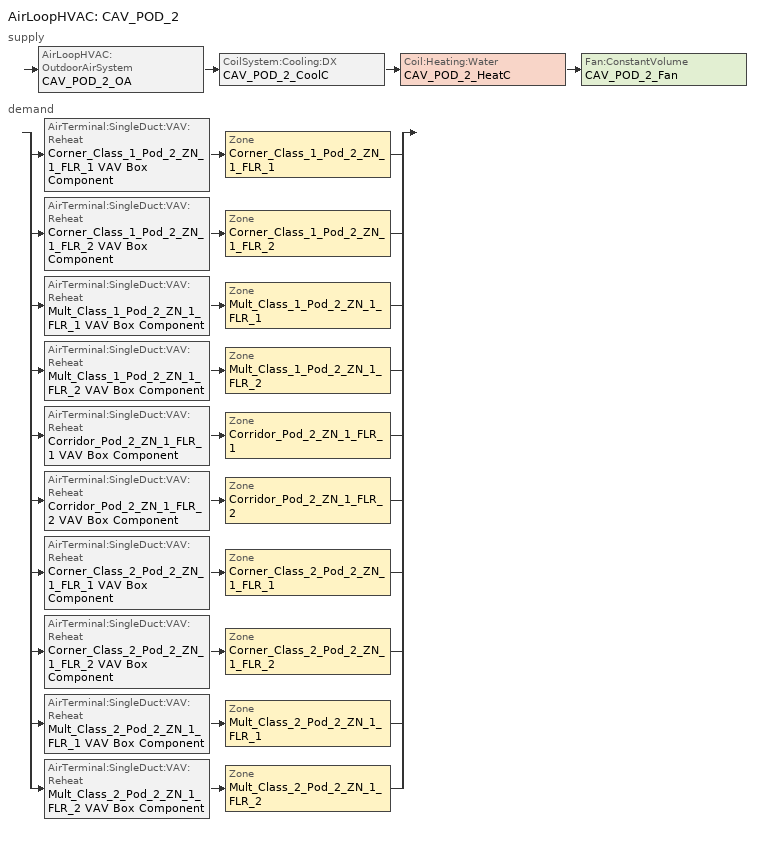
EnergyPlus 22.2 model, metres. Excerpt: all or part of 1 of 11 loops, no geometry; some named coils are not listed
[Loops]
AirLoopHVAC 'CAV_POD_2'
 supply: AirLoopHVAC:OutdoorAirSystem 'CAV_POD_2_OA' > CoilSystem:Cooling:DX 'CAV_POD_2_CoolC' > Coil:Heating:Water 'CAV_POD_2_HeatC' > Fan:ConstantVolume 'CAV_POD_2_Fan'
 demand: split
  | AirTerminal:SingleDuct:VAV:Reheat 'Corner_Class_1_Pod_2_ZN_1_FLR_1 VAV Box Component' > Zone 'Corner_Class_1_Pod_2_ZN_1_FLR_1'
  | AirTerminal:SingleDuct:VAV:Reheat 'Corner_Class_1_Pod_2_ZN_1_FLR_2 VAV Box Component' > Zone 'Corner_Class_1_Pod_2_ZN_1_FLR_2'
  | AirTerminal:SingleDuct:VAV:Reheat 'Mult_Class_1_Pod_2_ZN_1_FLR_1 VAV Box Component' > Zone 'Mult_Class_1_Pod_2_ZN_1_FLR_1'
  | AirTerminal:SingleDuct:VAV:Reheat 'Mult_Class_1_Pod_2_ZN_1_FLR_2 VAV Box Component' > Zone 'Mult_Class_1_Pod_2_ZN_1_FLR_2'
  | AirTerminal:SingleDuct:VAV:Reheat 'Corridor_Pod_2_ZN_1_FLR_1 VAV Box Component' > Zone 'Corridor_Pod_2_ZN_1_FLR_1'
  | AirTerminal:SingleDuct:VAV:Reheat 'Corridor_Pod_2_ZN_1_FLR_2 VAV Box Component' > Zone 'Corridor_Pod_2_ZN_1_FLR_2'
  | AirTerminal:SingleDuct:VAV:Reheat 'Corner_Class_2_Pod_2_ZN_1_FLR_1 VAV Box Component' > Zone 'Corner_Class_2_Pod_2_ZN_1_FLR_1'
  | AirTerminal:SingleDuct:VAV:Reheat 'Corner_Class_2_Pod_2_ZN_1_FLR_2 VAV Box Component' > Zone 'Corner_Class_2_Pod_2_ZN_1_FLR_2'
  | AirTerminal:SingleDuct:VAV:Reheat 'Mult_Class_2_Pod_2_ZN_1_FLR_1 VAV Box Component' > Zone 'Mult_Class_2_Pod_2_ZN_1_FLR_1'
  | AirTerminal:SingleDuct:VAV:Reheat 'Mult_Class_2_Pod_2_ZN_1_FLR_2 VAV Box Component' > Zone 'Mult_Class_2_Pod_2_ZN_1_FLR_2'
[Fan:ConstantVolume]
CAV_POD_2_Fan: Availability Schedule=HVACOperationSchd; Fan Total Efficiency=0.6045; Pressure Rise {Pa}=1017.592; Maximum Flow Rate {m3/s}=AUTOSIZE; Motor Efficiency=0.93; Motor In Airstream Fraction=1
[Coil:Cooling:DX:TwoSpeed]
CAV_POD_2_CoolC DXCoil: Availability Schedule=ALWAYS_ON; High Speed Gross Rated Total Cooling Capacity {W}=AUTOSIZE; High Speed Rated Sensible Heat Ratio=AUTOSIZE; High Speed Gross Rated Cooling COP {W/W}=3.13381; High Speed Rated Air Flow Rate {m3/s}=AUTOSIZE; Total Cooling Capacity Function of Temperature Curve=Measured_CoolCStandard10Ton_CapFT; Total Cooling Capacity Function of Flow Fraction Curve=Measured_CoolCStandard10Ton_CapFF; Energy Input Ratio Function of Temperature Curve=Measured_CoolCStandard10Ton_EIRFT; Energy Input Ratio Function of Flow Fraction Curve=Measured_CoolCStandard10Ton_EIRFFF; Part Load Fraction Correlation Curve=No_PLR_Degredation; Low Speed Gross Rated Total Cooling Capacity {W}=AUTOSIZE; Low Speed Gross Rated Sensible Heat Ratio=AUTOSIZE; Low Speed Gross Rated Cooling COP {W/W}=3.18046; Low Speed Rated Air Flow Rate {m3/s}=AUTOSIZE; Low Speed Total Cooling Capacity Function of Temperature Curve=Measured_LowSpeedCoolCapLSFT; Low Speed Energy Input Ratio Function of Temperature Curve=Measured_LowSpeedCoolEIRLSFT
[Coil:Heating:Water]
CAV_POD_2_HeatC: Availability Schedule=ALWAYS_ON; U-Factor Times Area Value {W/K}=AUTOSIZE; Maximum Water Flow Rate {m3/s}=AUTOSIZE; Performance Input Method=UFactorTimesAreaAndDesignWaterFlowRate; Rated Capacity {W}=AUTOSIZE; Rated Inlet Water Temperature {C}=82.2; Rated Inlet Air Temperature {C}=16.6; Rated Outlet Water Temperature {C}=71.1; Rated Outlet Air Temperature {C}=32.2
[AirTerminal:SingleDuct:VAV:Reheat] Availability Schedule=ALWAYS_ON; Maximum Air Flow Rate {m3/s}=AUTOSIZE; Zone Minimum Air Flow Input Method=Constant; Constant Minimum Air Flow Fraction=0.3; Maximum Hot Water or Steam Flow Rate {m3/s}=AUTOSIZE; Minimum Hot Water or Steam Flow Rate {m3/s}=0; Convergence Tolerance=0.001
Name | Reheat Coil
Corner_Class_1_Pod_2_ZN_1_FLR_1 VAV Box Component | Corner_Class_1_Pod_2_ZN_1_FLR_1 VAV Box Reheat Coil
Corner_Class_1_Pod_2_ZN_1_FLR_2 VAV Box Component | Corner_Class_1_Pod_2_ZN_1_FLR_2 VAV Box Reheat Coil
Corner_Class_2_Pod_2_ZN_1_FLR_1 VAV Box Component | Corner_Class_2_Pod_2_ZN_1_FLR_1 VAV Box Reheat Coil
Corner_Class_2_Pod_2_ZN_1_FLR_2 VAV Box Component | Corner_Class_2_Pod_2_ZN_1_FLR_2 VAV Box Reheat Coil
Corridor_Pod_2_ZN_1_FLR_1 VAV Box Component | Corridor_Pod_2_ZN_1_FLR_1 VAV Box Reheat Coil
Corridor_Pod_2_ZN_1_FLR_2 VAV Box Component | Corridor_Pod_2_ZN_1_FLR_2 VAV Box Reheat Coil
Mult_Class_1_Pod_2_ZN_1_FLR_1 VAV Box Component | Mult_Class_1_Pod_2_ZN_1_FLR_1 VAV Box Reheat Coil
Mult_Class_1_Pod_2_ZN_1_FLR_2 VAV Box Component | Mult_Class_1_Pod_2_ZN_1_FLR_2 VAV Box Reheat Coil
Mult_Class_2_Pod_2_ZN_1_FLR_1 VAV Box Component | Mult_Class_2_Pod_2_ZN_1_FLR_1 VAV Box Reheat Coil
Mult_Class_2_Pod_2_ZN_1_FLR_2 VAV Box Component | Mult_Class_2_Pod_2_ZN_1_FLR_2 VAV Box Reheat Coil
[Zone equipment]
Corner_Class_1_Pod_2_ZN_1_FLR_1: Corner_Class_1_Pod_2_ZN_1_FLR_1 VAV Box Component
Corner_Class_1_Pod_2_ZN_1_FLR_2: Corner_Class_1_Pod_2_ZN_1_FLR_2 VAV Box Component
Corner_Class_2_Pod_2_ZN_1_FLR_1: Corner_Class_2_Pod_2_ZN_1_FLR_1 VAV Box Component
Corner_Class_2_Pod_2_ZN_1_FLR_2: Corner_Class_2_Pod_2_ZN_1_FLR_2 VAV Box Component
Corridor_Pod_2_ZN_1_FLR_1: Corridor_Pod_2_ZN_1_FLR_1 VAV Box Component
Corridor_Pod_2_ZN_1_FLR_2: Corridor_Pod_2_ZN_1_FLR_2 VAV Box Component
Mult_Class_1_Pod_2_ZN_1_FLR_1: Mult_Class_1_Pod_2_ZN_1_FLR_1 VAV Box Component
Mult_Class_1_Pod_2_ZN_1_FLR_2: Mult_Class_1_Pod_2_ZN_1_FLR_2 VAV Box Component
Mult_Class_2_Pod_2_ZN_1_FLR_1: Mult_Class_2_Pod_2_ZN_1_FLR_1 VAV Box Component
Mult_Class_2_Pod_2_ZN_1_FLR_2: Mult_Class_2_Pod_2_ZN_1_FLR_2 VAV Box Component
[Sizing:Zone] Zone Cooling Design Supply Air Temperature Input Method=SupplyAirTemperature; Zone Cooling Design Supply Air Temperature {C}=12.8; Zone Heating Design Supply Air Temperature Input Method=SupplyAirTemperature; Zone Heating Design Supply Air Temperature {C}=50; Zone Cooling Design Supply Air Humidity Ratio {kgWater/kgDryAir}=0.0085; Zone Heating Design Supply Air Humidity Ratio {kgWater/kgDryAir}=0.008; Cooling Design Air Flow Method=DesignDay; Heating Design Air Flow Method=DesignDay; Account for Dedicated Outdoor Air System=No; Dedicated Outdoor Air System Control Strategy=NeutralSupplyAir; Dedicated Outdoor Air Low Setpoint Temperature for Design {C}=autosize; Dedicated Outdoor Air High Setpoint Temperature for Design {C}=autosize; Zone Load Sizing Method=Sensible Load Only No Latent Load; Zone Latent Cooling Design Supply Air Humidity Ratio Input Method=HumidityRatioDifference; Zone Cooling Design Supply Air Humidity Ratio Difference {kgWater/kgDryAir}=0.005; Zone Latent Heating Design Supply Air Humidity Ratio Input Method=HumidityRatioDifference; Zone Humidification Design Supply Air Humidity Ratio Difference {kgWater/kgDryAir}=0.005
Name | Design Specification Outdoor Air Object
Corner_Class_1_Pod_2_ZN_1_FLR_1 | SZ DSOA Corner_Class_1_Pod_2_ZN_1_FLR_1
Corner_Class_1_Pod_2_ZN_1_FLR_2 | SZ DSOA Corner_Class_1_Pod_2_ZN_1_FLR_2
Corner_Class_2_Pod_2_ZN_1_FLR_1 | SZ DSOA Corner_Class_2_Pod_2_ZN_1_FLR_1
Corner_Class_2_Pod_2_ZN_1_FLR_2 | SZ DSOA Corner_Class_2_Pod_2_ZN_1_FLR_2
Corridor_Pod_2_ZN_1_FLR_1 | SZ DSOA Corridor_Pod_2_ZN_1_FLR_1
Corridor_Pod_2_ZN_1_FLR_2 | SZ DSOA Corridor_Pod_2_ZN_1_FLR_2
Mult_Class_1_Pod_2_ZN_1_FLR_1 | SZ DSOA Mult_Class_1_Pod_2_ZN_1_FLR_1
Mult_Class_1_Pod_2_ZN_1_FLR_2 | SZ DSOA Mult_Class_1_Pod_2_ZN_1_FLR_2
Mult_Class_2_Pod_2_ZN_1_FLR_1 | SZ DSOA Mult_Class_2_Pod_2_ZN_1_FLR_1
Mult_Class_2_Pod_2_ZN_1_FLR_2 | SZ DSOA Mult_Class_2_Pod_2_ZN_1_FLR_2
[DesignSpecification:OutdoorAir]
Name | Outdoor Air Method | Outdoor Air Flow per Person {m3/s-person} | Outdoor Air Flow per Zone Floor Area {m3/s-m2}
SZ DSOA Corner_Class_1_Pod_2_ZN_1_FLR_1; SZ DSOA Corner_Class_1_Pod_2_ZN_1_FLR_2; SZ DSOA Corner_Class_2_Pod_2_ZN_1_FLR_1; SZ DSOA Corner_Class_2_Pod_2_ZN_1_FLR_2; SZ DSOA Mult_Class_1_Pod_2_ZN_1_FLR_1; SZ DSOA Mult_Class_1_Pod_2_ZN_1_FLR_2; SZ DSOA Mult_Class_2_Pod_2_ZN_1_FLR_1; SZ DSOA Mult_Class_2_Pod_2_ZN_1_FLR_2 | Flow/Person | 0.008
SZ DSOA Corridor_Pod_2_ZN_1_FLR_1; SZ DSOA Corridor_Pod_2_ZN_1_FLR_2 | Flow/Area |  | 0.0005
[ZoneControl:Thermostat] Control Type Schedule=Dual Zone Control Type Sched
Name | Zone or ZoneList | Control 1
Corner_Class_1_Pod_2_ZN_1_FLR_1 Thermostat | Corner_Class_1_Pod_2_ZN_1_FLR_1 | Corner_Class_1_Pod_2_ZN_1_FLR_1 DualSPSched
Corner_Class_1_Pod_2_ZN_1_FLR_2 Thermostat | Corner_Class_1_Pod_2_ZN_1_FLR_2 | Corner_Class_1_Pod_2_ZN_1_FLR_2 DualSPSched
Corner_Class_2_Pod_2_ZN_1_FLR_1 Thermostat | Corner_Class_2_Pod_2_ZN_1_FLR_1 | Corner_Class_2_Pod_2_ZN_1_FLR_1 DualSPSched
Corner_Class_2_Pod_2_ZN_1_FLR_2 Thermostat | Corner_Class_2_Pod_2_ZN_1_FLR_2 | Corner_Class_2_Pod_2_ZN_1_FLR_2 DualSPSched
Corridor_Pod_2_ZN_1_FLR_1 Thermostat | Corridor_Pod_2_ZN_1_FLR_1 | Corridor_Pod_2_ZN_1_FLR_1 DualSPSched
Corridor_Pod_2_ZN_1_FLR_2 Thermostat | Corridor_Pod_2_ZN_1_FLR_2 | Corridor_Pod_2_ZN_1_FLR_2 DualSPSched
Mult_Class_1_Pod_2_ZN_1_FLR_1 Thermostat | Mult_Class_1_Pod_2_ZN_1_FLR_1 | Mult_Class_1_Pod_2_ZN_1_FLR_1 DualSPSched
Mult_Class_1_Pod_2_ZN_1_FLR_2 Thermostat | Mult_Class_1_Pod_2_ZN_1_FLR_2 | Mult_Class_1_Pod_2_ZN_1_FLR_2 DualSPSched
Mult_Class_2_Pod_2_ZN_1_FLR_1 Thermostat | Mult_Class_2_Pod_2_ZN_1_FLR_1 | Mult_Class_2_Pod_2_ZN_1_FLR_1 DualSPSched
Mult_Class_2_Pod_2_ZN_1_FLR_2 Thermostat | Mult_Class_2_Pod_2_ZN_1_FLR_2 | Mult_Class_2_Pod_2_ZN_1_FLR_2 DualSPSched
[ThermostatSetpoint:DualSetpoint]
Name | Heating Setpoint Temperature Schedule | Cooling Setpoint Temperature Schedule
Corner_Class_1_Pod_2_ZN_1_FLR_1 DualSPSched; Corner_Class_1_Pod_2_ZN_1_FLR_2 DualSPSched; Corner_Class_2_Pod_2_ZN_1_FLR_1 DualSPSched; Corner_Class_2_Pod_2_ZN_1_FLR_2 DualSPSched; Mult_Class_1_Pod_2_ZN_1_FLR_1 DualSPSched; Mult_Class_1_Pod_2_ZN_1_FLR_2 DualSPSched; Mult_Class_2_Pod_2_ZN_1_FLR_1 DualSPSched; Mult_Class_2_Pod_2_ZN_1_FLR_2 DualSPSched | HTGSETP_SCH | CLGSETP_SCH
Corridor_Pod_2_ZN_1_FLR_1 DualSPSched; Corridor_Pod_2_ZN_1_FLR_2 DualSPSched | HTGSETP_SCH_BathCorrMechKitchen | CLGSETP_SCH_BathCorrMechKitchen
[SetpointManager:SingleZone:Reheat]
SupAirTemp CAV_POD_2: Control Variable=Temperature; Minimum Supply Air Temperature {C}=10; Maximum Supply Air Temperature {C}=50; Control Zone=Mult_Class_1_Pod_2_ZN_1_FLR_1; Setpoint Node or NodeList=CAV_POD_2 Supply Equipment Outlet Node
[Sizing:System]
CAV_POD_2: Type of Load to Size On=Sensible; Design Outdoor Air Flow Rate {m3/s}=AUTOSIZE; Central Heating Maximum System Air Flow Ratio=1; Preheat Design Temperature {C}=7; Preheat Design Humidity Ratio {kgWater/kgDryAir}=0.008; Precool Design Temperature {C}=12.8; Precool Design Humidity Ratio {kgWater/kgDryAir}=0.008; Central Cooling Design Supply Air Temperature {C}=12.8; Central Heating Design Supply Air Temperature {C}=16.7; Type of Zone Sum to Use=NonCoincident; 100% Outdoor Air in Cooling=No; 100% Outdoor Air in Heating=No; Central Cooling Design Supply Air Humidity Ratio {kgWater/kgDryAir}=0.0085; Central Heating Design Supply Air Humidity Ratio {kgWater/kgDryAir}=0.008; Cooling Supply Air Flow Rate Method=DesignDay; Heating Supply Air Flow Rate Method=DesignDay; System Outdoor Air Method=ZoneSum; Zone Maximum Outdoor Air Fraction=1; Cooling Design Capacity Method=CoolingDesignCapacity; Cooling Design Capacity {W}=autosize; Heating Design Capacity Method=HeatingDesignCapacity; Heating Design Capacity {W}=autosize; Central Cooling Capacity Control Method=OnOff
[Controller:OutdoorAir]
CAV_POD_2_OA_Controller: Minimum Outdoor Air Flow Rate {m3/s}=AUTOSIZE; Maximum Outdoor Air Flow Rate {m3/s}=AUTOSIZE; Economizer Control Type=NoEconomizer; Economizer Control Action Type=ModulateFlow; Economizer Maximum Limit Dry-Bulb Temperature {C}=28; Economizer Maximum Limit Enthalpy {J/kg}=64000; Economizer Minimum Limit Dry-Bulb Temperature {C}=-100; Lockout Type=NoLockout; Minimum Limit Type=FixedMinimum; Minimum Outdoor Air Schedule=MinOA_Sched
[Controller:WaterCoil]
CAV_POD_2_HeatC_Controller: Control Variable=Temperature; Action=Normal; Actuator Variable=Flow; Controller Convergence Tolerance {deltaC}=0.0001; Maximum Actuated Flow {m3/s}=AUTOSIZE; Minimum Actuated Flow {m3/s}=0
[AirLoopHVAC]
CAV_POD_2: Design Supply Air Flow Rate {m3/s}=AUTOSIZE
[CoilSystem:Cooling:DX]
CAV_POD_2_CoolC: Availability Schedule=ALWAYS_ON; Cooling Coil=CAV_POD_2_CoolC DXCoil
[SetpointManager:MixedAir] Control Variable=Temperature
Name | Setpoint Node or NodeList
CAV_POD_2_CoolC SAT Manager | CAV_POD_2_CoolC-CAV_POD_2_HeatCNode
CAV_POD_2_HeatC SAT Manager | CAV_POD_2_HeatC-CAV_POD_2_FanNode
CAV_POD_2_OAMixed Air Temp Manager | CAV_POD_2_OA-CAV_POD_2_CoolCNode
[Schedule:Compact]
ALWAYS_ON: Through: 12/31, For: AllDays, Until: 24:00, 1
CLGSETP_SCH: Through: 6/30, For: SummerDesignDay, Until: 24:00, 24, For: WeekEnds Holidays WinterDesignDay, Until: 24:00, 27, For: AllOtherDays, Until: 06:00, 27, Until: 21:00, 24, Until: 24:00, 27, Through: 9/1, For: SummerDesignDay, Until: 24:00, 24, For: WeekEnds Holidays WinterDesignDay, Until: 24:00, 27, For: AllOtherDays, Until: 07:00, 27, Until: 18:00, 24, Until: 24:00, 27, Through: 12/31, For: SummerDesignDay, Until: 24:00, 24, For: WeekEnds Holidays WinterDesignDay, Until: 24:00, 27, For: AllOtherDays, Until: 06:00, 27, Until: 21:00, 24, Until: 24:00, 27
CLGSETP_SCH_BathCorrMechKitchen: Through: 12/31, For: SummerDesignDay, Until: 06:00, 27, Until: 21:00, 24, Until: 24:00, 27, For: AllOtherDays, Until: 24:00, 27
HTGSETP_SCH: Through: 6/30, For: WinterDesignDay, Until: 24:00, 21, For: WeekEnds Holidays SummerDesignDay, Until: 24:00, 16, For: AllOtherDays, Until: 06:00, 16, Until: 21:00, 21, Until: 24:00, 16, Through: 9/1, For: WinterDesignDay, Until: 24:00, 21, For: WeekEnds Holidays SummerDesignDay, Until: 24:00, 16, For: AllOtherDays, Until: 07:00, 16, Until: 18:00, 21, Until: 24:00, 16, Through: 12/31, For: WinterDesignDay, Until: 24:00, 21, For: WeekEnds Holidays SummerDesignDay, Until: 24:00, 16, For: AllOtherDays, Until: 06:00, 16, Until: 21:00, 21, Until: 24:00, 16
HTGSETP_SCH_BathCorrMechKitchen: Through: 12/31, For: WinterDesignDay, Until: 06:00, 16, Until: 21:00, 21, Until: 24:00, 16, For: AllOtherDays, Until: 24:00, 16
HVACOperationSchd; MinOA_Sched: Through: 12/31, For: Weekdays SummerDesignDay, Until: 06:00, 0, Until: 21:00, 1, Until: 24:00, 0, For: AllOtherDays, Until: 24:00, 0
Dual Zone Control Type Sched: Through: 12/31, For: AllDays, Until: 24:00, 4
[Curve:Quadratic] Coefficient3 x**2=0
Name | Coefficient1 Constant | Coefficient2 x | Minimum Value of x | Maximum Value of x
Measured_CoolCStandard10Ton_CapFF | 0.7685 | 0.2315 | 0.776 | 1.197
Measured_CoolCStandard10Ton_EIRFFF | 1.192 | -0.1917 | 0.776 | 1.197
No_PLR_Degredation | 1 | 0 | 0 | 1
[Curve:Biquadratic] Minimum Value of x=11.1; Maximum Value of x=29.4; Minimum Value of y=10; Maximum Value of y=50.3
Name | Coefficient1 Constant | Coefficient2 x | Coefficient3 x**2 | Coefficient4 y | Coefficient5 y**2 | Coefficient6 x*y
Measured_LowSpeedCoolCapLSFT | 0.4136 | 0.03105 | 0 | 0.006952 | -0.0002128 | 0
Measured_CoolCStandard10Ton_CapFT | 0.52357 | 0.03478 | 0 | -0.001915 | -0.00010838 | 0
Measured_LowSpeedCoolEIRLSFT | 1.1389 | -0.04518 | 0.0014298 | 0.006044 | 0.0006745 | -0.0012325
Measured_CoolCStandard10Ton_EIRFT | 0.9847 | -0.04285 | 0.0013562 | 0.009934 | 0.0006398 | -0.001169
